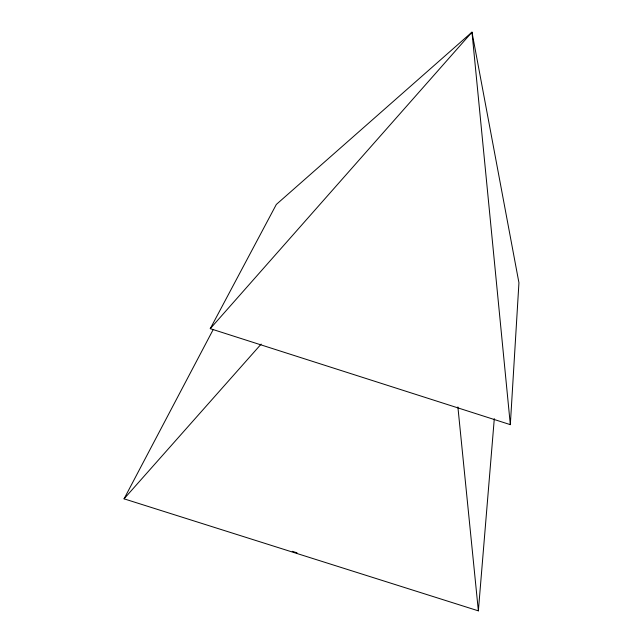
<?xml version="1.0" encoding="UTF-8"?>
<svg xmlns="http://www.w3.org/2000/svg" width="643" height="643" viewBox="0 0 643 643"><rect width="100%" height="100%" fill="white"/><g stroke="black" fill="none" stroke-linecap="round" stroke-linejoin="round"><path stroke-width="0.96" d="M510.325 424.653L518.941 282.759L471.978 32.15L276.321 204.458L210.261 328.653L510.325 424.653L471.978 32.15L210.261 328.653M213.098 329.755L124.059 498.831L478.368 610.85L494.298 418.673M124.059 498.831L261.154 344.101M292.235 551.308L297.026 552.819M457.888 406.947L478.368 610.85"/></g></svg>
